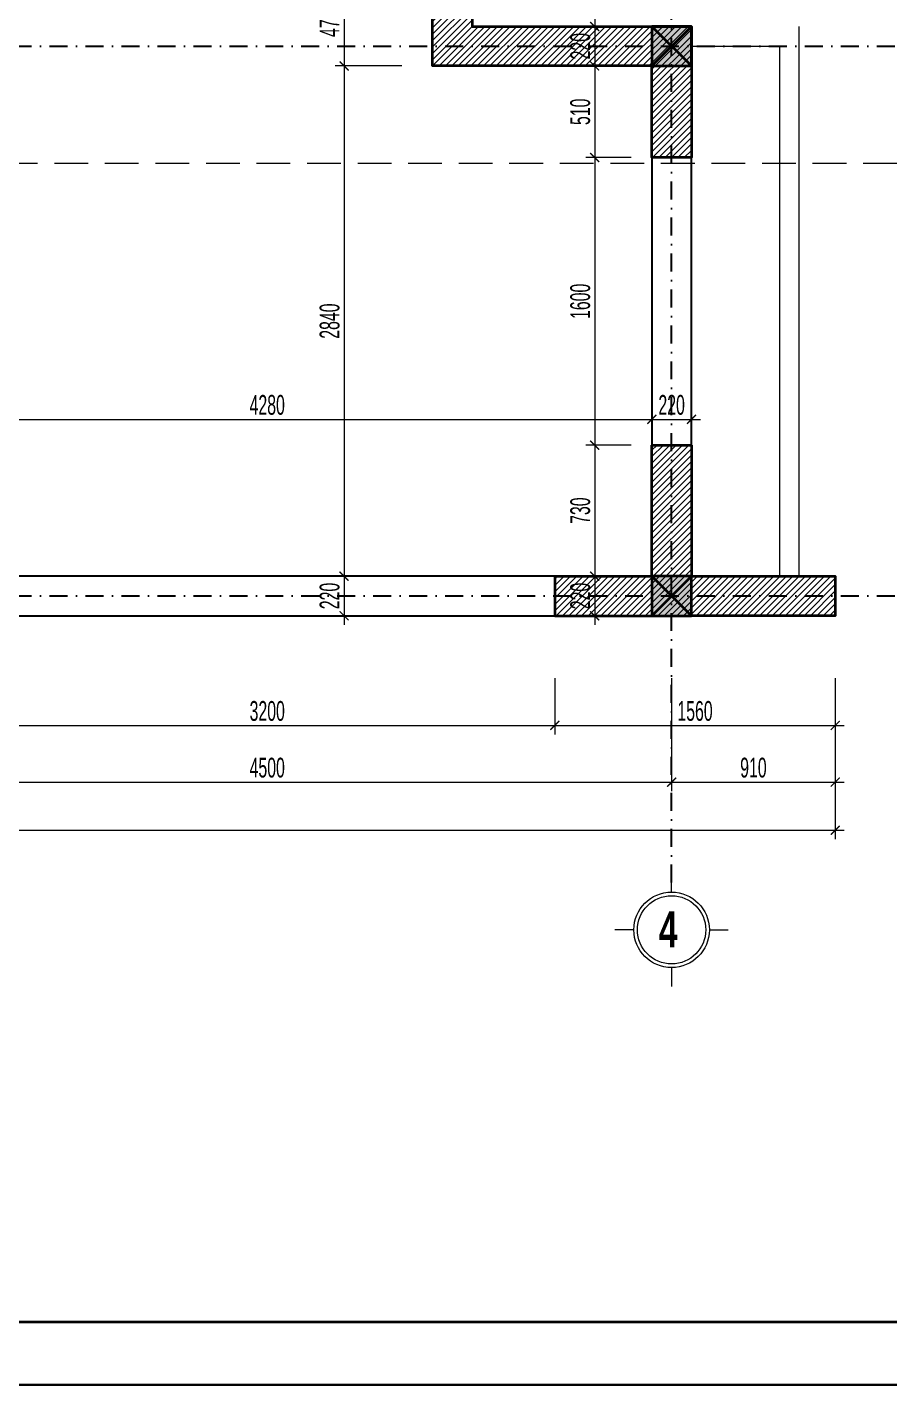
# Model space of a CAD drawing. Header units: inches. Extents: x 274208 to 641690, y -81912 to 129129.
# Drawn here: x 501676 to 506470, y 89217 to 96774 of the extents above; entities that cross this region are included whole.
import ezdxf

# ---------------------------------------------------------------- set-up
doc = ezdxf.new("R2010")
doc.units = ezdxf.units.IN
doc.header["$MEASUREMENT"] = 0
doc.header["$PDMODE"] = 3
doc.linetypes.add('$1$HIDDEN', pattern=[0.375, 0.25, -0.125])
doc.linetypes.add('DASHDOT', pattern=[1, 0.5, -0.25, 0, -0.25])
for name, color, linetype, lineweight in [('01.Cut', 255, 'Continuous', 35), ('03.Manh', 251, 'Continuous', 13), ('05.Text', 253, 'Continuous', 18), ('06.betong', 2, 'Continuous', 35), ('08.Dim', 156, 'Continuous', 15), ('09.Hatch', 250, 'Continuous', 5), ('11.Khung bo', 32, 'Continuous', 50), ('12.Khung', 36, 'Continuous', 25), ('NN_KI HIEU', 22, 'Continuous', 18)]:
    doc.layers.add(name, color=color, linetype=linetype, lineweight=lineweight)
doc.layers.add('NET VUA', color=143, linetype='Continuous')
doc.layers.add('TRUC', color=250, linetype='DASHDOT')
doc.layers.add('Tpl_Bound', color=1, linetype='Continuous', plot=False)
doc.styles.add('AVANTHB', font='')
doc.styles.add('TT5_Text Dim', font='hoatbif.shx', dxfattribs={"width": 0.6})
doc.styles.get('AVANTHB').set_extended_font_data('.VnAvantH', bold=True)
doc.dimstyles.new('TT5_Dim 1-50', dxfattribs={"dimscale": 50, "dimtxt": 2.2, "dimasz": 1, "dimexe": 1, "dimexo": 0.5, "dimgap": 0.5, "dimtad": 1, "dimdec": 0, "dimzin": 0, "dimdsep": 46, "dimtxsty": 'TT5_Text Dim', "dimblk": 'ARCHTICK', "dimcen": 0, "dimdle": 1, "dimclrd": 256, "dimclre": 256, "dimclrt": 1, "dimadec": 0, "dimazin": 0, "dimtfac": 0.015, "dimtdec": 0, "dimtix": 1, "dimtmove": 2, "dimatfit": 3, "dimldrblk": 'DOT', "dimfxl": 1, "dimtolj": 1, "dimtzin": 0, "dimlwd": -1, "dimlwe": -1, "dimarcsym": 1})

# ---------------------------------------------------------------- blocks, each defined once
blk = doc.blocks.new('\xad3yjrtuktyl')
at = {"layer": '06.betong'}
blk.add_hatch(color=0, dxfattribs=at).paths.add_polyline_path([(-110, -110), (110, -110), (110, 110), (-110, 110)])
at = {"layer": '06.betong', "color": 0}
for p, q in [((-110, 110), (110, -110)), ((-110, -110), (110, 110))]:
    blk.add_line(p, q, dxfattribs=at)
blk.add_lwpolyline([(-110, -110), (110, -110), (110, 110), (-110, 110)], close=True, dxfattribs=at)
blk = doc.blocks.new('100')
at = {"layer": '11.Khung bo', "const_width": 26.7}
blk.add_lwpolyline([(1860913, -945240), (1860913, -916940), (1896063, -916940), (1896063, -945240)], close=True, dxfattribs=at)
at = {"layer": '12.Khung', "color": 1}
blk.add_lwpolyline([(1901579, -945940), (1901579, -916240), (1859580, -916240), (1859580, -945940)], close=True, dxfattribs=at)
blk = doc.blocks.new('_ARCHTICK')
at = {"color": 0, "linetype": 'ByBlock', "const_width": 0.15}
blk.add_lwpolyline([(-0.5, -0.5), (0.5, 0.5)], dxfattribs=at)
blk = doc.blocks.new('*D441')
at = {"layer": '08.Dim', "transparency": 16777216}
for p, q in [((501411.8, 93149.8), (501411.8, 92837)), ((504611.8, 93149.8), (504611.8, 92837)), ((501361.8, 92887), (504661.8, 92887))]:
    blk.add_line(p, q, dxfattribs=at)
at = {"layer": 'Defpoints', "color": 0, "transparency": 16777216}
for p in [(501411.8, 93174.8), (504611.8, 93174.8), (504611.8, 92887)]:
    blk.add_point(p, dxfattribs=at)
at = {"layer": '08.Dim', "transparency": 16777216, "xscale": 50, "yscale": 50, "zscale": 50, "rotation": 180}
blk.add_blockref('_ARCHTICK', (501411.8, 92887), dxfattribs=at)
at = {"layer": '08.Dim', "transparency": 16777216, "xscale": 50, "yscale": 50, "zscale": 50}
blk.add_blockref('_ARCHTICK', (504611.8, 92887), dxfattribs=at)
at = {"layer": '08.Dim', "color": 1, "transparency": 16777216, "insert": (503011.8, 92967), "char_height": 110, "attachment_point": 5, "style": 'TT5_Text Dim'}
blk.add_mtext('\\A1;3200', dxfattribs=at)
blk = doc.blocks.new('_DOT')
at = {"color": 1, "linetype": 'ByBlock'}
blk.add_line((-0.5, 0), (-1, 0), dxfattribs=at)
at = {"color": 1, "linetype": 'ByBlock', "const_width": 0.5}
blk.add_lwpolyline([(-0.25, 0, 1), (0.25, 0, 1)], format="xyb", close=True, dxfattribs=at)
blk = doc.blocks.new('*D442')
at = {"layer": '08.Dim', "transparency": 16777216}
for p, q in [((504611.8, 93149.8), (504611.8, 92837)), ((506171.8, 93149.8), (506171.8, 92837)), ((504561.8, 92887), (506221.8, 92887))]:
    blk.add_line(p, q, dxfattribs=at)
at = {"layer": 'Defpoints', "color": 0, "transparency": 16777216}
for p in [(504611.8, 93174.8), (506171.8, 93174.8), (506171.8, 92887)]:
    blk.add_point(p, dxfattribs=at)
at = {"layer": '08.Dim', "transparency": 16777216, "xscale": 50, "yscale": 50, "zscale": 50, "rotation": 180}
blk.add_blockref('_ARCHTICK', (504611.8, 92887), dxfattribs=at)
at = {"layer": '08.Dim', "transparency": 16777216, "xscale": 50, "yscale": 50, "zscale": 50}
blk.add_blockref('_ARCHTICK', (506171.8, 92887), dxfattribs=at)
at = {"layer": '08.Dim', "color": 1, "transparency": 16777216, "insert": (505391.8, 92967), "char_height": 110, "attachment_point": 5, "style": 'TT5_Text Dim'}
blk.add_mtext('\\A1;1560', dxfattribs=at)
blk = doc.blocks.new('*D446')
at = {"layer": '08.Dim', "transparency": 16777216}
for p, q in [((500761.8, 93149.8), (500761.8, 92521.6)), ((505261.8, 93149.8), (505261.8, 92521.6)), ((500711.8, 92571.6), (505311.8, 92571.6))]:
    blk.add_line(p, q, dxfattribs=at)
at = {"layer": 'Defpoints', "color": 0, "transparency": 16777216}
for p in [(500761.8, 93174.8), (505261.8, 93174.8), (505261.8, 92571.6)]:
    blk.add_point(p, dxfattribs=at)
at = {"layer": '08.Dim', "transparency": 16777216, "xscale": 50, "yscale": 50, "zscale": 50, "rotation": 180}
blk.add_blockref('_ARCHTICK', (500761.8, 92571.6), dxfattribs=at)
at = {"layer": '08.Dim', "transparency": 16777216, "xscale": 50, "yscale": 50, "zscale": 50}
blk.add_blockref('_ARCHTICK', (505261.8, 92571.6), dxfattribs=at)
at = {"layer": '08.Dim', "color": 1, "transparency": 16777216, "insert": (503011.8, 92651.6), "char_height": 110, "attachment_point": 5, "style": 'TT5_Text Dim'}
blk.add_mtext('\\A1;4500', dxfattribs=at)
blk = doc.blocks.new('*D447')
at = {"layer": '08.Dim', "transparency": 16777216}
for p, q in [((505261.8, 93149.8), (505261.8, 92521.6)), ((506171.8, 93149.8), (506171.8, 92521.6)), ((505211.8, 92571.6), (506221.8, 92571.6))]:
    blk.add_line(p, q, dxfattribs=at)
at = {"layer": 'Defpoints', "color": 0, "transparency": 16777216}
for p in [(505261.8, 93174.8), (506171.8, 93174.8), (506171.8, 92571.6)]:
    blk.add_point(p, dxfattribs=at)
at = {"layer": '08.Dim', "transparency": 16777216, "xscale": 50, "yscale": 50, "zscale": 50, "rotation": 180}
blk.add_blockref('_ARCHTICK', (505261.8, 92571.6), dxfattribs=at)
at = {"layer": '08.Dim', "transparency": 16777216, "xscale": 50, "yscale": 50, "zscale": 50}
blk.add_blockref('_ARCHTICK', (506171.8, 92571.6), dxfattribs=at)
at = {"layer": '08.Dim', "color": 1, "transparency": 16777216, "insert": (505716.8, 92651.6), "char_height": 110, "attachment_point": 5, "style": 'TT5_Text Dim'}
blk.add_mtext('\\A1;910', dxfattribs=at)
blk = doc.blocks.new('*D448')
at = {"layer": '08.Dim', "transparency": 16777216}
for p, q in [((493871.8, 93149.8), (493871.8, 92253.9)), ((506171.8, 93149.8), (506171.8, 92253.9)), ((493821.8, 92303.9), (506221.8, 92303.9))]:
    blk.add_line(p, q, dxfattribs=at)
at = {"layer": 'Defpoints', "color": 0, "transparency": 16777216}
for p in [(493871.8, 93174.8), (506171.8, 93174.8), (506171.8, 92303.9)]:
    blk.add_point(p, dxfattribs=at)
at = {"layer": '08.Dim', "transparency": 16777216, "xscale": 50, "yscale": 50, "zscale": 50, "rotation": 180}
blk.add_blockref('_ARCHTICK', (493871.8, 92303.9), dxfattribs=at)
at = {"layer": '08.Dim', "transparency": 16777216, "xscale": 50, "yscale": 50, "zscale": 50}
blk.add_blockref('_ARCHTICK', (506171.8, 92303.9), dxfattribs=at)
at = {"layer": '08.Dim', "color": 1, "transparency": 16777216, "insert": (500021.8, 92383.9), "char_height": 110, "attachment_point": 5, "style": 'TT5_Text Dim'}
blk.add_mtext('\\A1;12300', dxfattribs=at)
blk = doc.blocks.new('DANHTRUC')
for p, q in [((980383, -947347), (980383, -947137)), ((979963, -947767), (979753, -947767)), ((980803, -947767), (981013, -947767)), ((980383, -948187), (980383, -948397))]:
    blk.add_line(p, q)
for radius in [420, 380]:
    blk.add_circle((980383, -947767), radius)
blk = doc.blocks.new('*D496')
at = {"layer": '08.Dim', "transparency": 16777216}
for p, q in [((500871.8, 94847.7), (500871.8, 94540.6)), ((505151.8, 94847.7), (505151.8, 94540.6)), ((500821.8, 94590.6), (505201.8, 94590.6))]:
    blk.add_line(p, q, dxfattribs=at)
at = {"layer": 'Defpoints', "color": 0, "transparency": 16777216}
for p in [(500871.8, 94872.7), (505151.8, 94872.7), (505151.8, 94590.6)]:
    blk.add_point(p, dxfattribs=at)
at = {"layer": '08.Dim', "transparency": 16777216, "xscale": 50, "yscale": 50, "zscale": 50, "rotation": 180}
blk.add_blockref('_ARCHTICK', (500871.8, 94590.6), dxfattribs=at)
at = {"layer": '08.Dim', "transparency": 16777216, "xscale": 50, "yscale": 50, "zscale": 50}
blk.add_blockref('_ARCHTICK', (505151.8, 94590.6), dxfattribs=at)
at = {"layer": '08.Dim', "color": 1, "transparency": 16777216, "insert": (503011.8, 94670.6), "char_height": 110, "attachment_point": 5, "style": 'TT5_Text Dim'}
blk.add_mtext('\\A1;4280', dxfattribs=at)
blk = doc.blocks.new('*D497')
at = {"layer": '08.Dim', "transparency": 16777216}
for p, q in [((505151.8, 94847.7), (505151.8, 94540.6)), ((505371.8, 94847.7), (505371.8, 94540.6)), ((505101.8, 94590.6), (505421.8, 94590.6))]:
    blk.add_line(p, q, dxfattribs=at)
at = {"layer": 'Defpoints', "color": 0, "transparency": 16777216}
for p in [(505151.8, 94872.7), (505371.8, 94872.7), (505371.8, 94590.6)]:
    blk.add_point(p, dxfattribs=at)
at = {"layer": '08.Dim', "transparency": 16777216, "xscale": 50, "yscale": 50, "zscale": 50, "rotation": 180}
blk.add_blockref('_ARCHTICK', (505151.8, 94590.6), dxfattribs=at)
at = {"layer": '08.Dim', "transparency": 16777216, "xscale": 50, "yscale": 50, "zscale": 50}
blk.add_blockref('_ARCHTICK', (505371.8, 94590.6), dxfattribs=at)
at = {"layer": '08.Dim', "color": 1, "transparency": 16777216, "insert": (505261.8, 94670.6), "char_height": 110, "attachment_point": 5, "style": 'TT5_Text Dim'}
blk.add_mtext('\\A1;220', dxfattribs=at)
blk = doc.blocks.new('*D499')
at = {"layer": '08.Dim', "transparency": 16777216}
for p, q in [((504833.6, 100327.6), (504833.6, 96727.6)), ((505035.8, 100277.6), (504783.6, 100277.6)), ((505035.8, 96777.6), (504783.6, 96777.6))]:
    blk.add_line(p, q, dxfattribs=at)
at = {"layer": 'Defpoints', "color": 0, "transparency": 16777216}
for p in [(505060.8, 100277.6), (504833.6, 96777.6), (505060.8, 96777.6)]:
    blk.add_point(p, dxfattribs=at)
at = {"layer": '08.Dim', "transparency": 16777216, "xscale": 50, "yscale": 50, "zscale": 50}
for p, rotation in [((504833.6, 100277.6), 90), ((504833.6, 96777.6), 270)]:
    blk.add_blockref('_ARCHTICK', p, dxfattribs=dict(at, rotation=rotation))
at = {"layer": '08.Dim', "color": 1, "transparency": 16777216, "insert": (504753.6, 98527.6), "char_height": 110, "attachment_point": 5, "rotation": 90, "style": 'TT5_Text Dim'}
blk.add_mtext('\\A1;3500', dxfattribs=at)
blk = doc.blocks.new('*D500')
at = {"layer": '08.Dim', "transparency": 16777216}
for p, q in [((504833.6, 96827.6), (504833.6, 96507.6)), ((505035.8, 96777.6), (504783.6, 96777.6)), ((505035.8, 96557.6), (504783.6, 96557.6))]:
    blk.add_line(p, q, dxfattribs=at)
at = {"layer": 'Defpoints', "color": 0, "transparency": 16777216}
for p in [(505060.8, 96777.6), (504833.6, 96557.6), (505060.8, 96557.6)]:
    blk.add_point(p, dxfattribs=at)
at = {"layer": '08.Dim', "transparency": 16777216, "xscale": 50, "yscale": 50, "zscale": 50}
for p, rotation in [((504833.6, 96777.6), 90), ((504833.6, 96557.6), 270)]:
    blk.add_blockref('_ARCHTICK', p, dxfattribs=dict(at, rotation=rotation))
at = {"layer": '08.Dim', "color": 1, "transparency": 16777216, "insert": (504753.6, 96667.6), "char_height": 110, "attachment_point": 5, "rotation": 90, "style": 'TT5_Text Dim'}
blk.add_mtext('\\A1;220', dxfattribs=at)
blk = doc.blocks.new('*D501')
at = {"layer": '08.Dim', "transparency": 16777216}
for p, q in [((504833.6, 96607.6), (504833.6, 95997.6)), ((505035.8, 96557.6), (504783.6, 96557.6)), ((505035.8, 96047.6), (504783.6, 96047.6))]:
    blk.add_line(p, q, dxfattribs=at)
at = {"layer": 'Defpoints', "color": 0, "transparency": 16777216}
for p in [(505060.8, 96557.6), (504833.6, 96047.6), (505060.8, 96047.6)]:
    blk.add_point(p, dxfattribs=at)
at = {"layer": '08.Dim', "transparency": 16777216, "xscale": 50, "yscale": 50, "zscale": 50}
for p, rotation in [((504833.6, 96557.6), 90), ((504833.6, 96047.6), 270)]:
    blk.add_blockref('_ARCHTICK', p, dxfattribs=dict(at, rotation=rotation))
at = {"layer": '08.Dim', "color": 1, "transparency": 16777216, "insert": (504753.6, 96302.6), "char_height": 110, "attachment_point": 5, "rotation": 90, "style": 'TT5_Text Dim'}
blk.add_mtext('\\A1;510', dxfattribs=at)
blk = doc.blocks.new('*D502')
at = {"layer": '08.Dim', "transparency": 16777216}
for p, q in [((504833.6, 96097.6), (504833.6, 94397.6)), ((505035.8, 96047.6), (504783.6, 96047.6)), ((505035.8, 94447.6), (504783.6, 94447.6))]:
    blk.add_line(p, q, dxfattribs=at)
at = {"layer": 'Defpoints', "color": 0, "transparency": 16777216}
for p in [(505060.8, 96047.6), (504833.6, 94447.6), (505060.8, 94447.6)]:
    blk.add_point(p, dxfattribs=at)
at = {"layer": '08.Dim', "transparency": 16777216, "xscale": 50, "yscale": 50, "zscale": 50}
for p, rotation in [((504833.6, 96047.6), 90), ((504833.6, 94447.6), 270)]:
    blk.add_blockref('_ARCHTICK', p, dxfattribs=dict(at, rotation=rotation))
at = {"layer": '08.Dim', "color": 1, "transparency": 16777216, "insert": (504753.6, 95247.6), "char_height": 110, "attachment_point": 5, "rotation": 90, "style": 'TT5_Text Dim'}
blk.add_mtext('\\A1;1600', dxfattribs=at)
blk = doc.blocks.new('*D503')
at = {"layer": '08.Dim', "transparency": 16777216}
for p, q in [((504833.6, 94497.6), (504833.6, 93667.6)), ((505035.8, 94447.6), (504783.6, 94447.6)), ((505035.8, 93717.6), (504783.6, 93717.6))]:
    blk.add_line(p, q, dxfattribs=at)
at = {"layer": 'Defpoints', "color": 0, "transparency": 16777216}
for p in [(505060.8, 94447.6), (504833.6, 93717.6), (505060.8, 93717.6)]:
    blk.add_point(p, dxfattribs=at)
at = {"layer": '08.Dim', "transparency": 16777216, "xscale": 50, "yscale": 50, "zscale": 50}
for p, rotation in [((504833.6, 94447.6), 90), ((504833.6, 93717.6), 270)]:
    blk.add_blockref('_ARCHTICK', p, dxfattribs=dict(at, rotation=rotation))
at = {"layer": '08.Dim', "color": 1, "transparency": 16777216, "insert": (504753.6, 94082.6), "char_height": 110, "attachment_point": 5, "rotation": 90, "style": 'TT5_Text Dim'}
blk.add_mtext('\\A1;730', dxfattribs=at)
blk = doc.blocks.new('*D504')
at = {"layer": '08.Dim', "transparency": 16777216}
for p, q in [((505035.8, 93717.6), (504783.6, 93717.6)), ((504833.6, 93767.6), (504833.6, 93447.6)), ((505035.8, 93497.6), (504783.6, 93497.6))]:
    blk.add_line(p, q, dxfattribs=at)
at = {"layer": 'Defpoints', "color": 0, "transparency": 16777216}
for p in [(505060.8, 93717.6), (504833.6, 93497.6), (505060.8, 93497.6)]:
    blk.add_point(p, dxfattribs=at)
at = {"layer": '08.Dim', "transparency": 16777216, "xscale": 50, "yscale": 50, "zscale": 50}
for p, rotation in [((504833.6, 93717.6), 90), ((504833.6, 93497.6), 270)]:
    blk.add_blockref('_ARCHTICK', p, dxfattribs=dict(at, rotation=rotation))
at = {"layer": '08.Dim', "color": 1, "transparency": 16777216, "insert": (504753.6, 93607.6), "char_height": 110, "attachment_point": 5, "rotation": 90, "style": 'TT5_Text Dim'}
blk.add_mtext('\\A1;220', dxfattribs=at)
blk = doc.blocks.new('*D508')
at = {"layer": '08.Dim', "transparency": 16777216}
for p, q in [((503439.2, 97077.6), (503439.2, 96507.6)), ((503761.6, 97027.6), (503389.2, 97027.6)), ((503761.6, 96557.6), (503389.2, 96557.6))]:
    blk.add_line(p, q, dxfattribs=at)
at = {"layer": 'Defpoints', "color": 0, "transparency": 16777216}
for p in [(503786.6, 97027.6), (503439.2, 96557.6), (503786.6, 96557.6)]:
    blk.add_point(p, dxfattribs=at)
at = {"layer": '08.Dim', "transparency": 16777216, "xscale": 50, "yscale": 50, "zscale": 50}
for p, rotation in [((503439.2, 97027.6), 90), ((503439.2, 96557.6), 270)]:
    blk.add_blockref('_ARCHTICK', p, dxfattribs=dict(at, rotation=rotation))
at = {"layer": '08.Dim', "color": 1, "transparency": 16777216, "insert": (503359.2, 96792.6), "char_height": 110, "attachment_point": 5, "rotation": 90, "style": 'TT5_Text Dim'}
blk.add_mtext('\\A1;470', dxfattribs=at)
blk = doc.blocks.new('*D509')
at = {"layer": '08.Dim', "transparency": 16777216}
for p, q in [((503439.2, 96607.6), (503439.2, 93667.6)), ((503761.6, 96557.6), (503389.2, 96557.6)), ((503761.6, 93717.6), (503389.2, 93717.6))]:
    blk.add_line(p, q, dxfattribs=at)
at = {"layer": 'Defpoints', "color": 0, "transparency": 16777216}
for p in [(503786.6, 96557.6), (503439.2, 93717.6), (503786.6, 93717.6)]:
    blk.add_point(p, dxfattribs=at)
at = {"layer": '08.Dim', "transparency": 16777216, "xscale": 50, "yscale": 50, "zscale": 50}
for p, rotation in [((503439.2, 96557.6), 90), ((503439.2, 93717.6), 270)]:
    blk.add_blockref('_ARCHTICK', p, dxfattribs=dict(at, rotation=rotation))
at = {"layer": '08.Dim', "color": 1, "transparency": 16777216, "insert": (503359.2, 95137.6), "char_height": 110, "attachment_point": 5, "rotation": 90, "style": 'TT5_Text Dim'}
blk.add_mtext('\\A1;2840', dxfattribs=at)
blk = doc.blocks.new('*D510')
at = {"layer": '08.Dim', "transparency": 16777216}
for p, q in [((503761.6, 93717.6), (503389.2, 93717.6)), ((503439.2, 93767.6), (503439.2, 93447.6)), ((503761.6, 93497.6), (503389.2, 93497.6))]:
    blk.add_line(p, q, dxfattribs=at)
at = {"layer": 'Defpoints', "color": 0, "transparency": 16777216}
for p in [(503786.6, 93717.6), (503439.2, 93497.6), (503786.6, 93497.6)]:
    blk.add_point(p, dxfattribs=at)
at = {"layer": '08.Dim', "transparency": 16777216, "xscale": 50, "yscale": 50, "zscale": 50}
for p, rotation in [((503439.2, 93717.6), 90), ((503439.2, 93497.6), 270)]:
    blk.add_blockref('_ARCHTICK', p, dxfattribs=dict(at, rotation=rotation))
at = {"layer": '08.Dim', "color": 1, "transparency": 16777216, "insert": (503359.2, 93607.6), "char_height": 110, "attachment_point": 5, "rotation": 90, "style": 'TT5_Text Dim'}
blk.add_mtext('\\A1;220', dxfattribs=at)

msp = doc.modelspace()

# ---------------------------------------------------------------- hatches: boundary and pattern name
at = {"layer": '09.Hatch'}
h = msp.add_hatch(dxfattribs=at)
h.set_pattern_fill('ANSI31', color=256, scale=200)
h.set_pattern_definition([(45, (493871.775, 93497.585), (-17.67767, 17.67767), [])])
h.paths.add_polyline_path([(493871.8, 100497.6), (493871.8, 99677.6), (494091.8, 99677.6), (494091.8, 100277.6), (497631.8, 100277.6), (503931.8, 100277.6), (503931.8, 100027.6), (504151.8, 100027.6), (504151.8, 100277.6), (505151.8, 100277.6), (505871.8, 100277.6), (505871.8, 100497.6), (497631.8, 100497.6)])
h.paths.add_polyline_path([(494091.8, 96667.6), (497741.8, 96667.6), (497741.8, 96447.6), (497851.8, 96447.6), (497851.8, 96777.6), (494091.8, 96777.6), (494091.8, 96887.6), (493871.8, 96887.6), (493871.8, 93497.6), (495691.8, 93497.6), (495691.8, 93717.6), (494091.8, 93717.6)])
h.paths.add_polyline_path([(497741.8, 93717.6), (496991.8, 93717.6), (496991.8, 93497.6), (498851.8, 93497.6), (498851.8, 93717.6), (497851.8, 93717.6), (497851.8, 95017.6), (499851.8, 95017.6), (499851.8, 95127.6), (497851.8, 95127.6), (497851.8, 95517.6), (497741.8, 95517.6)])
h.paths.add_polyline_path([(501411.8, 93497.6), (501411.8, 93717.6), (500871.8, 93717.6), (500871.8, 96557.6), (500761.8, 96557.6), (500761.8, 95127.6), (500651.8, 95127.6), (500651.8, 95017.6), (500761.8, 95017.6), (500761.8, 93717.6), (499451.8, 93717.6), (499451.8, 93497.6)])
h.paths.add_polyline_path([(505371.8, 93497.6), (506171.8, 93497.6), (506171.8, 93717.6), (505371.8, 93717.6), (505371.8, 94447.6), (505151.8, 94447.6), (505151.8, 93717.6), (504611.8, 93717.6), (504611.8, 93497.6)])
h.paths.add_polyline_path([(505151.8, 96557.6), (505151.8, 96047.6), (505371.8, 96047.6), (505371.8, 96777.6), (504151.8, 96777.6), (504151.8, 97027.6), (503931.8, 97027.6), (503931.8, 96557.6)])

# ---------------------------------------------------------------- linework, layer by layer
at = {"layer": '01.Cut'}
for p, q in [((505151.8, 93717.6), (505151.8, 94447.6)), ((505151.8, 94447.6), (505371.8, 94447.6)), ((504611.8, 93717.6), (505151.8, 93717.6)), ((504611.8, 93717.6), (504611.8, 93497.6))]:
    msp.add_line(p, q, dxfattribs=at)
msp.add_lwpolyline([(503931.8, 97027.6), (504151.8, 97027.6), (504151.8, 96777.6), (505371.8, 96777.6), (505371.8, 96047.6), (505151.8, 96047.6), (505151.8, 96557.6), (503931.8, 96557.6)], close=True, dxfattribs=at)
for points in [[(505371.8, 94447.6), (505371.8, 93717.6), (506171.8, 93717.6), (506171.8, 93497.6), (505371.8, 93497.6)], [(504611.8, 93497.6), (505371.8, 93497.6)]]:
    msp.add_lwpolyline(points, dxfattribs=at)
at = {"layer": '03.Manh'}
for points in [[(505971.8, 93717.6), (505971.8, 96777.6)], [(505371.8, 96667.6), (505861.8, 96667.6), (505861.8, 93717.6)], [(505371.8, 93497.6), (505971.8, 93497.6)]]:
    msp.add_lwpolyline(points, dxfattribs=at)
at = {"layer": 'NET VUA'}
for points in [[(505151.8, 94447.6), (505371.8, 94447.6), (505371.8, 96047.6), (505151.8, 96047.6)], [(501411.8, 93497.6), (504611.8, 93497.6), (504611.8, 93717.6), (501411.8, 93717.6)]]:
    msp.add_lwpolyline(points, close=True, dxfattribs=at)
at = {"layer": 'NN_KI HIEU', "linetype": '$1$HIDDEN', "ltscale": 750}
msp.add_lwpolyline([(491421.3, 96016.5), (507721, 96016.5)], dxfattribs=at)
at = {"layer": 'Tpl_Bound', "color": 1}
msp.add_lwpolyline([(490120.8, 89216.7), (490120.8, 104066.6), (511120.6, 104066.6), (511120.6, 89216.7)], close=True, dxfattribs=at)
at = {"layer": 'TRUC', "ltscale": 200}
for p, q in [((505261.8, 92012.1), (505261.8, 101505)), ((491395.6, 96667.6), (507761.4, 96667.6)), ((491395.6, 93607.6), (507761.4, 93607.6))]:
    msp.add_line(p, q, dxfattribs=at)

# ---------------------------------------------------------------- block references
at = {"layer": '01.Cut'}
for p in [(505261.8, 96667.6), (505261.8, 93607.6)]:
    msp.add_blockref('\xad3yjrtuktyl', p, dxfattribs=at)
at = {"layer": '05.Text', "xscale": 0.5, "yscale": 0.5, "zscale": 0.5}
for name, p in [('100', (-439669.1, 562186.6)), ('DANHTRUC', (15070.1, 565632.9))]:
    msp.add_blockref(name, p, dxfattribs=at)

# ---------------------------------------------------------------- texts
at = {"layer": '05.Text', "style": 'AVANTHB', "width": 0.7}
msp.add_text('4', height=200, dxfattribs=at).set_placement((505191, 91652))

# ---------------------------------------------------------------- dimensions: what is measured, and where the dimension line sits
at = {"layer": '08.Dim'}
for base, p1, p2, picture, middle in [((504833.6, 96777.6), (505060.8, 100277.6), (505060.8, 96777.6), '*D499', (504753.6, 98527.6)), ((503439.2, 96557.6), (503786.6, 97027.6), (503786.6, 96557.6), '*D508', (503359.2, 96792.6)), ((504833.6, 96557.6), (505060.8, 96777.6), (505060.8, 96557.6), '*D500', (504753.6, 96667.6)), ((503439.2, 93717.6), (503786.6, 96557.6), (503786.6, 93717.6), '*D509', (503359.2, 95137.6)), ((504833.6, 96047.6), (505060.8, 96557.6), (505060.8, 96047.6), '*D501', (504753.6, 96302.6)), ((504833.6, 94447.6), (505060.8, 96047.6), (505060.8, 94447.6), '*D502', (504753.6, 95247.6)), ((504833.6, 93717.6), (505060.8, 94447.6), (505060.8, 93717.6), '*D503', (504753.6, 94082.6)), ((503439.2, 93497.6), (503786.6, 93717.6), (503786.6, 93497.6), '*D510', (503359.2, 93607.6)), ((504833.6, 93497.6), (505060.8, 93717.6), (505060.8, 93497.6), '*D504', (504753.6, 93607.6))]:
    dim = msp.add_linear_dim(base=base, p1=p1, p2=p2, angle=90, dimstyle='TT5_Dim 1-50', dxfattribs=at)
    dim.commit()
    dim.dimension.update_dxf_attribs({"geometry": picture, "text_midpoint": middle})
for base, p1, p2, picture, middle in [((505151.8, 94590.6), (500871.8, 94872.7), (505151.8, 94872.7), '*D496', (503011.8, 94670.6)), ((505371.8, 94590.6), (505151.8, 94872.7), (505371.8, 94872.7), '*D497', (505261.8, 94670.6)), ((506171.8, 92303.9), (493871.8, 93174.8), (506171.8, 93174.8), '*D448', (500021.8, 92383.9)), ((505261.8, 92571.6), (500761.8, 93174.8), (505261.8, 93174.8), '*D446', (503011.8, 92651.6)), ((504611.8, 92887), (501411.8, 93174.8), (504611.8, 93174.8), '*D441', (503011.8, 92967)), ((506171.8, 92887), (504611.8, 93174.8), (506171.8, 93174.8), '*D442', (505391.8, 92967)), ((506171.8, 92571.6), (505261.8, 93174.8), (506171.8, 93174.8), '*D447', (505716.8, 92651.6))]:
    dim = msp.add_linear_dim(base=base, p1=p1, p2=p2, dimstyle='TT5_Dim 1-50', dxfattribs=at)
    dim.commit()
    dim.dimension.update_dxf_attribs({"geometry": picture, "text_midpoint": middle})

doc.saveas('drawing.dxf')
